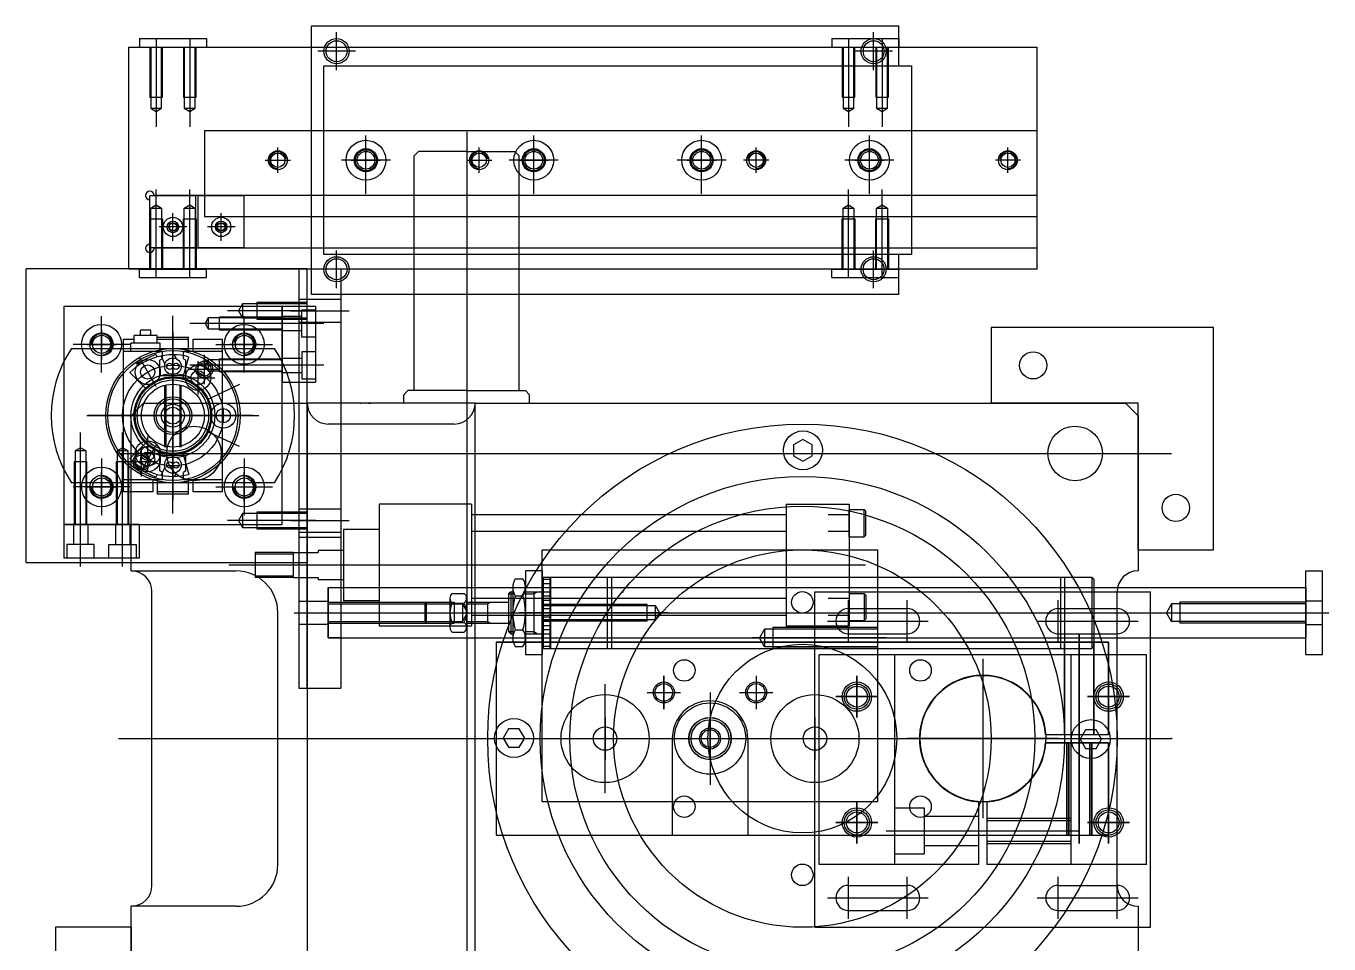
# Model space of a CAD drawing. Extents: x 109 to 2457, y -4282 to -1900.
# Drawn here: x 109 to 730, y -2338 to -1900 of the extents above; entities that cross this region are included whole.
import ezdxf

# ---------------------------------------------------------------- set-up
doc = ezdxf.new("R2010")
doc.units = 0
doc.header["$LTSCALE"] = 14
doc.header["$MEASUREMENT"] = 0
for name, color, linetype in [('DRAWLAYER', 7, 'CONTINUOUS'), ('ML04-4X6000', 74, 'CONTINUOUS'), ('MLA3', 210, 'CONTINUOUS')]:
    doc.layers.add(name, color=color, linetype=linetype)

# ---------------------------------------------------------------- blocks, each defined once
blk = doc.blocks.new('0__U')
at = {"layer": 'DRAWLAYER', "color": 241, "linetype": 'CONTINUOUS'}
for p, q in [((178.67, -2132.63), (178.67, -2038.24)), ((171.17, -2047.7), (160.17, -2047.7)), ((160.17, -2051.3), (160.17, -2047.7)), ((168.17, -2045.15), (163.17, -2045.15)), ((163.17, -2047.7), (163.17, -2045.15)), ((168.17, -2047.7), (168.17, -2045.15)), ((171.17, -2051.3), (171.17, -2047.7)), ((171.27, -2048.5), (186.07, -2048.5)), ((186.07, -2055.3), (186.07, -2048.5)), ((155.07, -2122.3), (155.07, -2049.5)), ((155.07, -2049.5), (160.17, -2049.5)), ((173.67, -2055.3), (155.07, -2055.3)), ((158.67, -2055.3), (158.67, -2051.3)), ((172.67, -2051.3), (158.67, -2051.3)), ((171.27, -2049.5), (186.07, -2049.5)), ((172.67, -2055.3), (172.67, -2051.3)), ((173.67, -2058.81), (173.67, -2055.3)), ((202.27, -2055.3), (183.67, -2055.3)), ((183.67, -2058.81), (183.67, -2055.3)), ((188.27, -2049.5), (202.27, -2049.5)), ((188.27, -2055.3), (188.27, -2049.5)), ((202.27, -2122.3), (202.27, -2049.5)), ((173.67, -2058.81), (172.47, -2059.5)), ((172.47, -2066.9), (172.47, -2059.5)), ((184.87, -2059.5), (183.67, -2058.81)), ((184.87, -2066.9), (184.87, -2059.5)), ((193.67, -2070.9), (193.67, -2056.9)), ((184.87, -2066.9), (172.47, -2066.9)), ((200.67, -2063.9), (186.67, -2063.9)), ((216.8, -2085.9), (138.21, -2085.9)), ((163.67, -2114.9), (163.67, -2100.9)), ((184.87, -2104.9), (172.47, -2104.9)), ((172.47, -2112.3), (172.47, -2104.9)), ((184.87, -2112.3), (184.87, -2104.9)), ((170.67, -2107.9), (156.67, -2107.9)), ((173.67, -2116.5), (155.07, -2116.5)), ((169.07, -2116.5), (169.07, -2122.3)), ((171.27, -2123.3), (171.27, -2116.5)), ((173.67, -2112.99), (172.47, -2112.3)), ((173.67, -2116.5), (173.67, -2112.99)), ((184.87, -2112.3), (183.67, -2112.99)), ((183.67, -2116.5), (183.67, -2112.99)), ((202.27, -2116.5), (183.67, -2116.5)), ((186.07, -2123.3), (186.07, -2116.5)), ((188.27, -2122.3), (188.27, -2116.5)), ((169.07, -2122.3), (155.07, -2122.3)), ((186.07, -2122.3), (171.27, -2122.3)), ((186.07, -2123.3), (171.27, -2123.3)), ((202.27, -2122.3), (188.27, -2122.3))]:
    blk.add_line(p, q, dxfattribs=at)
for centre, radius in [((193.67, -2063.9), 4), ((193.67, -2063.9), 3.24), ((178.67, -2085.9), 17), ((163.67, -2107.9), 4), ((163.67, -2107.9), 3.24)]:
    blk.add_circle(centre, radius, dxfattribs=at)
for p in [(178.67, -2066.9), (178.67, -2085.9), (178.67, -2104.9)]:
    blk.add_point(p, dxfattribs=at)
blk = doc.blocks.new('MJ19-8X02G__U')
at = {"layer": 'DRAWLAYER', "color": 141, "linetype": 'CONTINUOUS'}
for p, q in [((524.67, -1900.09), (244.67, -1900.09)), ((244.67, -2028.09), (244.67, -1900.09)), ((524.67, -1919.09), (524.67, -1900.09)), ((256.67, -1921.09), (256.67, -1903.09)), ((512.67, -1921.09), (512.67, -1903.09)), ((265.67, -1912.09), (247.67, -1912.09)), ((521.67, -1912.09), (503.67, -1912.09)), ((250.67, -1919.09), (530.67, -1919.09)), ((250.67, -2009.09), (250.67, -1919.09)), ((530.67, -1919.09), (530.67, -2009.09)), ((270.67, -1971.09), (270.67, -1957.09)), ((350.67, -1971.09), (350.67, -1957.09)), ((430.67, -1971.09), (430.67, -1957.09)), ((510.67, -1971.09), (510.67, -1957.09)), ((263.67, -1964.09), (277.67, -1964.09)), ((343.67, -1964.09), (357.67, -1964.09)), ((423.67, -1964.09), (437.67, -1964.09)), ((503.67, -1964.09), (517.67, -1964.09)), ((530.67, -2009.09), (250.67, -2009.09)), ((256.67, -2025.09), (256.67, -2007.09)), ((512.67, -2025.09), (512.67, -2007.09)), ((524.67, -2028.09), (524.67, -2009.09)), ((265.67, -2016.09), (247.67, -2016.09)), ((521.67, -2016.09), (503.67, -2016.09)), ((524.67, -2028.09), (244.67, -2028.09))]:
    blk.add_line(p, q, dxfattribs=at)
for centre, radius in [((256.67, -1912.09), 6), ((512.67, -1912.09), 6), ((256.67, -1912.09), 5), ((512.67, -1912.09), 5), ((270.67, -1964.09), 5), ((270.67, -1964.09), 4.2), ((350.67, -1964.09), 5), ((350.67, -1964.09), 4.2), ((430.67, -1964.09), 5), ((430.67, -1964.09), 4.2), ((510.67, -1964.09), 5), ((510.67, -1964.09), 4.2), ((256.67, -2016.09), 6), ((256.67, -2016.09), 5), ((512.67, -2016.09), 6), ((512.67, -2016.09), 5)]:
    blk.add_circle(centre, radius, dxfattribs=at)
blk = doc.blocks.new('MLMSA02__U')
at = {"layer": 'DRAWLAYER', "color": 4, "linetype": 'CONTINUOUS'}
for p, q in [((170.67, -1906.09), (170.67, -1948.09)), ((186.68, -1906.09), (186.68, -1948.09)), ((500.67, -1906.09), (500.67, -1948.09)), ((516.68, -1906.09), (516.68, -1948.09)), ((157.67, -1910.09), (590.67, -1910.09)), ((157.67, -2016.09), (157.67, -1910.09)), ((167.67, -1910.09), (167.67, -1934.09)), ((168.07, -1910.09), (168.07, -1939.29)), ((173.27, -1939.29), (173.27, -1910.09)), ((173.67, -1934.09), (173.67, -1910.09)), ((183.68, -1910.09), (183.68, -1934.09)), ((184.08, -1910.09), (184.08, -1939.29)), ((189.28, -1939.29), (189.28, -1910.09)), ((189.68, -1934.09), (189.68, -1910.09)), ((497.67, -1910.09), (497.67, -1934.09)), ((498.07, -1910.09), (498.07, -1939.29)), ((503.27, -1939.29), (503.27, -1910.09)), ((503.67, -1934.09), (503.67, -1910.09)), ((513.68, -1910.09), (513.68, -1934.09)), ((514.08, -1910.09), (514.08, -1939.29)), ((519.28, -1939.29), (519.28, -1910.09)), ((519.68, -1934.09), (519.68, -1910.09)), ((590.67, -1950.09), (590.67, -1910.09)), ((167.67, -1934.09), (173.67, -1934.09)), ((183.68, -1934.09), (189.68, -1934.09)), ((497.67, -1934.09), (503.67, -1934.09)), ((513.68, -1934.09), (519.68, -1934.09)), ((168.07, -1939.29), (170.67, -1940.79)), ((168.07, -1939.29), (173.27, -1939.29)), ((170.67, -1940.79), (173.27, -1939.29)), ((184.08, -1939.29), (186.68, -1940.79)), ((184.08, -1939.29), (189.28, -1939.29)), ((186.68, -1940.79), (189.28, -1939.29)), ((498.07, -1939.29), (503.27, -1939.29)), ((498.07, -1939.29), (500.67, -1940.79)), ((500.67, -1940.79), (503.27, -1939.29)), ((514.08, -1939.29), (516.68, -1940.79)), ((514.08, -1939.29), (519.28, -1939.29)), ((516.68, -1940.79), (519.28, -1939.29)), ((270.67, -1980.12), (270.67, -1952.29)), ((350.67, -1980.12), (350.67, -1952.29)), ((430.67, -1980.12), (430.67, -1952.29)), ((510.67, -1980.12), (510.67, -1952.29)), ((590.67, -2016.09), (590.67, -1950.09)), ((228.68, -1970.09), (228.67, -1958.09)), ((324.68, -1970.09), (324.67, -1958.09)), ((456.66, -1970.09), (456.67, -1958.09)), ((576.66, -1970.09), (576.67, -1958.09)), ((222.67, -1964.1), (234.67, -1964.09)), ((282.33, -1964.09), (258.98, -1964.09)), ((318.67, -1964.1), (330.67, -1964.09)), ((362.33, -1964.09), (338.98, -1964.09)), ((442.33, -1964.09), (418.98, -1964.09)), ((462.67, -1964.1), (450.67, -1964.09)), ((522.33, -1964.09), (498.98, -1964.09)), ((582.67, -1964.1), (570.67, -1964.09)), ((590.67, -1980.89), (169.67, -1980.89)), ((170.67, -2020.09), (170.67, -1978.09)), ((186.68, -2020.09), (186.68, -1978.09)), ((500.67, -2020.09), (500.67, -1978.09)), ((516.68, -2020.09), (516.68, -1978.09)), ((167.67, -2004.1), (167.67, -1982.9)), ((168.07, -1986.89), (170.67, -1985.39)), ((168.07, -2016.09), (168.07, -1986.89)), ((168.07, -1986.89), (173.27, -1986.89)), ((170.67, -1985.39), (173.27, -1986.89)), ((173.27, -1986.89), (173.27, -2016.09)), ((184.08, -1986.89), (186.68, -1985.39)), ((184.08, -2016.09), (184.08, -1986.89)), ((184.08, -1986.89), (189.28, -1986.89)), ((186.68, -1985.39), (189.28, -1986.89)), ((189.28, -1986.89), (189.28, -2016.09)), ((498.07, -1986.89), (500.67, -1985.39)), ((498.07, -2016.09), (498.07, -1986.89)), ((498.07, -1986.89), (503.27, -1986.89)), ((500.67, -1985.39), (503.27, -1986.89)), ((503.27, -1986.89), (503.27, -2016.09)), ((514.08, -1986.89), (516.68, -1985.39)), ((514.08, -2016.09), (514.08, -1986.89)), ((514.08, -1986.89), (519.28, -1986.89)), ((516.68, -1985.39), (519.28, -1986.89)), ((519.28, -1986.89), (519.28, -2016.09)), ((167.67, -2016.09), (167.67, -1992.09)), ((167.67, -1992.09), (173.67, -1992.09)), ((173.67, -1992.09), (173.67, -2016.09)), ((183.68, -2016.09), (183.68, -1992.09)), ((183.68, -1992.09), (189.68, -1992.09)), ((189.68, -1992.09), (189.68, -2016.09)), ((497.67, -2016.09), (497.67, -1992.09)), ((497.67, -1992.09), (503.67, -1992.09)), ((503.67, -1992.09), (503.67, -2016.09)), ((513.68, -2016.09), (513.68, -1992.09)), ((513.68, -1992.09), (519.68, -1992.09)), ((519.68, -1992.09), (519.68, -2016.09)), ((590.67, -2006.09), (169.67, -2006.09)), ((590.67, -2016.09), (157.67, -2016.09))]:
    blk.add_line(p, q, dxfattribs=at)
for centre, radius in [((270.67, -1964.09), 9.5), ((350.67, -1964.09), 9.5), ((430.67, -1964.09), 9.5), ((510.67, -1964.09), 9.5), ((228.67, -1964.09), 3.4), ((270.67, -1964.09), 5.5), ((324.67, -1964.09), 3.4), ((350.67, -1964.09), 5.5), ((430.67, -1964.09), 5.5), ((456.67, -1964.09), 3.4), ((510.67, -1964.09), 5.5), ((576.67, -1964.09), 3.4)]:
    blk.add_circle(centre, radius, dxfattribs=at)
for centre, radius, start, end in [((228.67, -1964.09), 4, 10.09125, 270.09125), ((324.67, -1964.09), 4, 10.09125, 270.09125), ((456.67, -1964.09), 4, 269.90875, 169.90875), ((576.67, -1964.09), 4, 269.90875, 169.90875), ((167.67, -1980.9), 2, 0, 270), ((167.67, -2006.1), 2, 90, 0)]:
    blk.add_arc(centre, radius, start, end, dxfattribs=at)
blk = doc.blocks.new('MJ8T02__U')
at = {"layer": 'DRAWLAYER', "color": 6, "linetype": 'CONTINUOUS'}
for p, q in [((590.67, -1950.09), (193.67, -1950.09)), ((193.67, -1950.09), (193.67, -1990.89)), ((590.67, -1990.89), (590.67, -1950.09)), ((228.67, -1970.09), (228.67, -1958.09)), ((324.67, -1970.09), (324.67, -1958.09)), ((456.67, -1970.09), (456.67, -1958.09)), ((576.67, -1970.09), (576.67, -1958.09)), ((222.67, -1964.09), (234.67, -1964.09)), ((318.67, -1964.09), (330.67, -1964.09)), ((462.67, -1964.09), (450.67, -1964.09)), ((582.67, -1964.09), (570.67, -1964.09)), ((193.67, -1990.89), (590.67, -1990.89))]:
    blk.add_line(p, q, dxfattribs=at)
for centre in [(228.67, -1964.09), (324.67, -1964.09), (456.67, -1964.09), (576.67, -1964.09)]:
    blk.add_circle(centre, 4.5, dxfattribs=at)
blk = doc.blocks.new('ML002__U')
at = {"layer": 'DRAWLAYER', "color": 5, "linetype": 'CONTINUOUS'}
for p, q in [((238.67, -2015.9), (238.67, -2215.9)), ((238.67, -2015.9), (258.67, -2015.9)), ((242.68, -2215.9), (242.68, -2015.9)), ((258.67, -2015.9), (258.67, -2215.9)), ((238.67, -2030.4), (258.67, -2030.4)), ((234.67, -2035.9), (262.67, -2035.9)), ((238.67, -2041.4), (258.67, -2041.4)), ((234.67, -2135.9), (262.67, -2135.9)), ((238.67, -2130.4), (258.67, -2130.4)), ((238.67, -2141.4), (258.67, -2141.4)), ((238.67, -2143.9), (258.67, -2143.9)), ((252.67, -2191.9), (252.67, -2167.9)), ((252.67, -2167.9), (258.67, -2167.9)), ((238.67, -2174.4), (252.67, -2174.4)), ((236.44, -2179.9), (260.9, -2179.9)), ((238.67, -2185.4), (252.67, -2185.4)), ((258.67, -2191.9), (252.67, -2191.9)), ((238.67, -2215.9), (258.67, -2215.9))]:
    blk.add_line(p, q, dxfattribs=at)
blk = doc.blocks.new('ML4Q1000__U')
at = {"layer": 'DRAWLAYER', "color": 4, "linetype": 'CONTINUOUS'}
for p, q in [((242.67, -2015.9), (108.67, -2015.9)), ((108.67, -2155.9), (108.67, -2015.9)), ((242.67, -2155.9), (242.67, -2015.9)), ((246.67, -2035.9), (204.67, -2035.9)), ((211.87, -2032.5), (209.91, -2035.9)), ((209.91, -2035.9), (211.87, -2039.3)), ((211.87, -2032.5), (211.87, -2039.3)), ((242.67, -2032.5), (211.87, -2032.5)), ((218.67, -2031.9), (218.67, -2039.9)), ((242.67, -2031.9), (218.67, -2031.9)), ((144.67, -2065.4), (144.67, -2038.4)), ((144.67, -2065.4), (144.67, -2038.4)), ((211.87, -2039.3), (242.67, -2039.3)), ((212.67, -2065.4), (212.67, -2038.4)), ((212.67, -2065.4), (212.67, -2038.4)), ((218.67, -2039.9), (242.67, -2039.9)), ((178.67, -2045.9), (178.67, -2125.9)), ((178.67, -2045.9), (178.67, -2125.9)), ((158.17, -2051.9), (131.17, -2051.9)), ((158.17, -2051.9), (131.17, -2051.9)), ((199.17, -2051.9), (226.17, -2051.9)), ((199.17, -2051.9), (226.17, -2051.9)), ((170.67, -2072.04), (162.67, -2058.19)), ((170.67, -2072.04), (162.67, -2058.19)), ((137.67, -2085.9), (219.67, -2085.9)), ((137.67, -2085.9), (219.67, -2085.9)), ((194.67, -2085.9), (210.67, -2085.9)), ((194.67, -2085.9), (210.67, -2085.9)), ((207.17, -2085.9), (198.17, -2085.9)), ((207.17, -2085.9), (198.17, -2085.9)), ((170.67, -2099.75), (162.67, -2113.61)), ((170.67, -2099.75), (162.67, -2113.61)), ((144.67, -2106.4), (144.67, -2133.4)), ((144.67, -2106.4), (144.67, -2133.4)), ((212.67, -2106.4), (212.67, -2133.4)), ((212.67, -2106.4), (212.67, -2133.4)), ((158.17, -2119.9), (131.17, -2119.9)), ((158.17, -2119.9), (131.17, -2119.9)), ((199.17, -2119.9), (226.17, -2119.9)), ((199.17, -2119.9), (226.17, -2119.9)), ((246.67, -2135.9), (204.67, -2135.9)), ((211.87, -2132.5), (209.91, -2135.9)), ((209.91, -2135.9), (211.87, -2139.3)), ((211.87, -2132.5), (211.87, -2139.3)), ((242.67, -2132.5), (211.87, -2132.5)), ((218.67, -2131.9), (218.67, -2139.9)), ((242.67, -2131.9), (218.67, -2131.9)), ((211.87, -2139.3), (242.67, -2139.3)), ((218.67, -2139.9), (242.67, -2139.9)), ((108.67, -2155.9), (242.67, -2155.9))]:
    blk.add_line(p, q, dxfattribs=at)
for centre, radius in [((144.67, -2051.9), 9.5), ((144.67, -2051.9), 9.5), ((212.67, -2051.9), 9.5), ((212.67, -2051.9), 9.5), ((144.67, -2051.9), 5.5), ((144.67, -2051.9), 5.5), ((212.67, -2051.9), 5.5), ((212.67, -2051.9), 5.5), ((166.67, -2065.11), 6), ((166.67, -2065.11), 6), ((166.67, -2065.11), 3.4), ((166.67, -2065.11), 3.4), ((178.67, -2085.9), 24), ((178.67, -2085.9), 24), ((178.67, -2085.9), 18), ((178.67, -2085.9), 18), ((178.67, -2085.9), 9), ((178.67, -2085.9), 9), ((202.67, -2085.9), 6), ((202.67, -2085.9), 3.4), ((202.67, -2085.9), 3.4), ((166.67, -2106.68), 6), ((166.67, -2106.68), 3.4), ((166.67, -2106.68), 3.4), ((144.67, -2119.9), 9.5), ((144.67, -2119.9), 9.5), ((212.67, -2119.9), 9.5), ((212.67, -2119.9), 9.5), ((144.67, -2119.9), 5.5), ((144.67, -2119.9), 5.5), ((212.67, -2119.9), 5.5), ((212.67, -2119.9), 5.5)]:
    blk.add_circle(centre, radius, dxfattribs=at)
blk = doc.blocks.new('ML06-MSA02__U')
at = {"layer": 'DRAWLAYER', "color": 160, "linetype": 'CONTINUOUS'}
for p, q in [((167.67, -2005.9), (167.67, -1981.1)), ((189.67, -1981.1), (167.67, -1981.1)), ((189.67, -2005.9), (189.67, -1981.1)), ((212.68, -1981.09), (190.68, -1981.09)), ((190.68, -2005.89), (190.68, -1981.09)), ((212.68, -2005.89), (212.68, -1981.09)), ((178.67, -2002.5), (178.67, -1989.3)), ((201.68, -2002.49), (201.68, -1989.29)), ((185.27, -1995.9), (172.07, -1995.9)), ((208.28, -1995.89), (195.08, -1995.89)), ((189.67, -2005.9), (167.67, -2005.9)), ((212.68, -2005.89), (190.68, -2005.89))]:
    blk.add_line(p, q, dxfattribs=at)
for centre, radius in [((178.67, -1995.9), 4.6), ((178.67, -1995.9), 2.75), ((201.68, -1995.89), 4.6), ((201.68, -1995.89), 2.75), ((178.67, -1995.9), 2), ((178.67, -1995.9), 1.8), ((201.68, -1995.89), 2), ((201.68, -1995.89), 1.8)]:
    blk.add_circle(centre, radius, dxfattribs=at)
blk = doc.blocks.new('ML001__U')
at = {"layer": 'DRAWLAYER', "color": 2, "linetype": 'CONTINUOUS'}
for p, q in [((178.67, -2050.9), (178.67, -2120.9)), ((161.46, -2060.82), (170.52, -2056.6)), ((162.07, -2062.12), (161.46, -2060.82)), ((171.13, -2057.9), (170.52, -2056.6)), ((174.83, -2061.27), (173.05, -2057.45)), ((180.27, -2058.73), (179.42, -2056.91)), ((183.46, -2068.03), (186.18, -2057.89)), ((165.59, -2072.82), (158.17, -2065.39)), ((210.39, -2071.11), (194.77, -2078.39)), ((143.67, -2085.9), (213.67, -2085.9)), ((210.39, -2100.69), (194.77, -2093.4)), ((165.59, -2098.98), (158.17, -2106.4)), ((183.46, -2103.77), (186.18, -2113.91)), ((162.07, -2109.67), (161.46, -2110.97)), ((161.46, -2110.97), (170.53, -2115.2)), ((174.83, -2110.53), (173.05, -2114.35)), ((171.13, -2113.9), (170.52, -2115.2)), ((180.27, -2113.06), (179.42, -2114.89))]:
    blk.add_line(p, q, dxfattribs=at)
for centre, radius in [((178.67, -2085.9), 31), ((178.67, -2062.4), 4), ((177.17, -2062.4), 1.5), ((180.17, -2062.4), 1.5), ((178.67, -2085.9), 18.5), ((178.67, -2085.9), 8), ((178.67, -2085.9), 5.5), ((178.67, -2109.4), 4), ((177.17, -2109.4), 1.5), ((180.17, -2109.4), 1.5)]:
    blk.add_circle(centre, radius, dxfattribs=at)
for start, end in [(75.0005, 135), (225, 285)]:
    blk.add_arc((178.67, -2085.9), 29, start, end, dxfattribs=at)
blk.add_point((178.67, -2085.9), dxfattribs=at)
blk = doc.blocks.new('MLA3__U')
at = {"layer": 'DRAWLAYER', "color": 210, "linetype": 'CONTINUOUS'}
for p, q in [((234.67, -2041.9), (186.67, -2041.9)), ((195.47, -2039.3), (193.97, -2041.9)), ((193.97, -2041.9), (195.47, -2044.5)), ((230.67, -2039.3), (195.47, -2039.3)), ((195.47, -2039.3), (195.47, -2044.5)), ((200.67, -2038.9), (200.67, -2044.9)), ((230.67, -2038.9), (200.67, -2038.9)), ((144.66, -2044.9), (144.67, -2058.9)), ((144.66, -2058.9), (144.67, -2044.9)), ((144.68, -2058.9), (144.67, -2044.9)), ((195.47, -2044.5), (230.67, -2044.5)), ((200.67, -2044.9), (230.67, -2044.9)), ((212.66, -2058.91), (212.67, -2044.91)), ((212.68, -2058.91), (212.67, -2044.91)), ((212.68, -2044.91), (212.67, -2058.91)), ((151.67, -2051.89), (137.67, -2051.9)), ((137.67, -2051.89), (151.67, -2051.9)), ((137.67, -2051.91), (151.67, -2051.9)), ((178.67, -2117.9), (178.67, -2053.9)), ((205.67, -2051.9), (219.67, -2051.91)), ((205.67, -2051.92), (219.67, -2051.91)), ((219.67, -2051.92), (205.67, -2051.91)), ((195.47, -2059.3), (193.97, -2061.9)), ((230.67, -2059.3), (195.47, -2059.3)), ((195.47, -2059.3), (195.47, -2064.5)), ((200.67, -2058.9), (200.67, -2064.9)), ((230.67, -2058.9), (200.67, -2058.9)), ((234.67, -2061.9), (186.67, -2061.9)), ((193.97, -2061.9), (195.47, -2064.5)), ((195.47, -2064.5), (230.67, -2064.5)), ((200.67, -2064.9), (230.67, -2064.9)), ((146.67, -2085.9), (210.67, -2085.9)), ((134.68, -2141.9), (134.68, -2093.9)), ((154.68, -2141.9), (154.68, -2093.9)), ((134.68, -2101.2), (132.08, -2102.7)), ((137.28, -2102.7), (132.08, -2102.7)), ((132.08, -2102.7), (132.08, -2137.9)), ((137.28, -2102.7), (134.68, -2101.2)), ((137.28, -2137.9), (137.28, -2102.7)), ((154.68, -2101.2), (152.08, -2102.7)), ((157.28, -2102.7), (152.08, -2102.7)), ((152.08, -2102.7), (152.08, -2137.9)), ((157.28, -2102.7), (154.68, -2101.2)), ((157.28, -2137.9), (157.28, -2102.7)), ((137.68, -2107.9), (131.68, -2107.9)), ((131.68, -2107.9), (131.68, -2137.9)), ((137.68, -2137.9), (137.68, -2107.9)), ((151.68, -2107.9), (151.68, -2137.9)), ((157.68, -2107.9), (151.68, -2107.9)), ((157.68, -2137.9), (157.68, -2107.9)), ((144.66, -2126.9), (144.67, -2112.9)), ((212.66, -2126.9), (212.67, -2112.9)), ((137.67, -2119.89), (151.67, -2119.9)), ((205.67, -2119.89), (219.67, -2119.9))]:
    blk.add_line(p, q, dxfattribs=at)
for centre, radius in [((144.67, -2051.9), 4.3), ((144.67, -2051.9), 4.3), ((144.67, -2051.9), 4.3), ((212.67, -2051.91), 4.3), ((212.67, -2051.91), 4.3), ((212.67, -2051.91), 4.3), ((178.67, -2085.9), 24), ((178.67, -2085.9), 20), ((144.67, -2119.9), 4.3), ((212.67, -2119.9), 4.3)]:
    blk.add_circle(centre, radius, dxfattribs=at)
for centre, start, end in [((144.67, -2051.9), 280.09125, 180.09125), ((212.67, -2051.91), 269.90875, 169.90875), ((144.67, -2119.9), 179.90875, 79.90875), ((212.67, -2119.9), 179.90875, 79.90875)]:
    blk.add_arc(centre, 5, start, end, dxfattribs=at)
at = {"layer": 'MLA3', "linetype": 'CONTINUOUS'}
blk.add_lwpolyline([(126.67, -2137.9), (230.67, -2137.9), (230.67, -2033.9), (126.67, -2033.9)], close=True, dxfattribs=at)
blk = doc.blocks.new('MJ8Q02__U')
at = {"layer": 'DRAWLAYER', "color": 6, "linetype": 'CONTINUOUS'}
for p, q in [((130.3, -2053.9), (227.05, -2053.9)), ((178.67, -2104.9), (178.67, -2056.9)), ((190.67, -2075.9), (190.67, -2059.9)), ((182.67, -2067.9), (198.67, -2067.9)), ((174.67, -2071.44), (174.67, -2100.9)), ((175.27, -2071.29), (175.27, -2100.9)), ((182.07, -2100.9), (182.07, -2071.29)), ((182.67, -2100.9), (182.67, -2071.44)), ((214.67, -2085.9), (142.67, -2085.9)), ((166.67, -2111.9), (166.67, -2095.9)), ((158.67, -2103.9), (174.67, -2103.9)), ((227.05, -2117.9), (130.3, -2117.9))]:
    blk.add_line(p, q, dxfattribs=at)
for centre, radius in [((178.67, -2085.9), 32), ((190.67, -2067.9), 6), ((190.67, -2067.9), 3.4), ((178.67, -2085.9), 17), ((178.67, -2085.9), 15), ((178.67, -2085.9), 4), ((166.67, -2103.9), 6), ((166.67, -2103.9), 3.4)]:
    blk.add_circle(centre, radius, dxfattribs=at)
for start, end in [(146.51462, 213.48538), (326.51462, 33.48538)]:
    blk.add_arc((178.67, -2085.9), 58, start, end, dxfattribs=at)
blk = doc.blocks.new('ML20__U')
at = {"layer": 'DRAWLAYER', "color": 2, "linetype": 'CONTINUOUS'}
for p, q in [((134.68, -2157.9), (134.68, -2133.9)), ((154.68, -2157.9), (154.68, -2133.9)), ((162.68, -2137.9), (126.68, -2137.9)), ((126.68, -2137.9), (126.68, -2153.9)), ((131.28, -2137.9), (131.28, -2147.3)), ((138.08, -2137.9), (138.08, -2147.3)), ((151.28, -2137.9), (151.28, -2147.3)), ((158.08, -2137.9), (158.08, -2147.3)), ((162.68, -2153.9), (162.68, -2137.9)), ((128.18, -2147.3), (128.18, -2153.9)), ((141.18, -2147.3), (128.18, -2147.3)), ((141.18, -2153.9), (141.18, -2147.3)), ((148.18, -2153.9), (148.18, -2147.3)), ((148.18, -2147.3), (161.18, -2147.3)), ((161.18, -2147.3), (161.18, -2153.9)), ((162.68, -2153.9), (126.68, -2153.9))]:
    blk.add_line(p, q, dxfattribs=at)
blk = doc.blocks.new('MJ16X12__U')
at = {"layer": 'DRAWLAYER', "color": 20, "linetype": 'CONTINUOUS'}
for p, q in [((230.67, -2033.9), (230.67, -2069.9)), ((246.67, -2033.9), (230.67, -2033.9)), ((240.07, -2035.4), (246.67, -2035.4)), ((240.07, -2048.4), (240.07, -2035.4)), ((246.67, -2033.9), (246.67, -2069.9)), ((250.67, -2041.9), (226.67, -2041.9)), ((230.67, -2038.5), (240.07, -2038.5)), ((230.67, -2045.3), (240.07, -2045.3)), ((246.67, -2048.4), (240.07, -2048.4)), ((246.67, -2055.4), (240.07, -2055.4)), ((240.07, -2055.4), (240.07, -2068.4)), ((230.67, -2058.5), (240.07, -2058.5)), ((250.67, -2061.9), (226.67, -2061.9)), ((230.67, -2065.3), (240.07, -2065.3)), ((230.67, -2069.9), (246.67, -2069.9)), ((240.07, -2068.4), (246.67, -2068.4))]:
    blk.add_line(p, q, dxfattribs=at)
blk = doc.blocks.new('MH010001__U')
at = {"layer": 'DRAWLAYER', "color": 110, "linetype": 'CONTINUOUS'}
for p, q in [((354.67, -2269.92), (354.67, -2149.92)), ((354.67, -2149.92), (514.67, -2149.92)), ((514.67, -2269.92), (514.67, -2149.92)), ((404.67, -2175.92), (354.67, -2175.92)), ((408.67, -2176.62), (354.67, -2176.62)), ((404.67, -2183.92), (404.67, -2175.92)), ((408.67, -2176.62), (410.58, -2179.92)), ((408.67, -2183.22), (408.67, -2176.62)), ((414.67, -2179.92), (350.67, -2179.92)), ((354.67, -2179.92), (514.67, -2179.92)), ((408.67, -2183.22), (354.67, -2183.22)), ((404.67, -2183.92), (354.67, -2183.92)), ((408.67, -2183.22), (410.58, -2179.92)), ((518.67, -2191.92), (454.67, -2191.92)), ((460.67, -2187.72), (458.25, -2191.92)), ((460.67, -2196.12), (458.25, -2191.92)), ((514.67, -2187.72), (460.67, -2187.72)), ((460.67, -2187.72), (460.67, -2196.12)), ((514.67, -2186.92), (464.67, -2186.92)), ((464.67, -2186.92), (464.67, -2196.92)), ((514.67, -2196.12), (460.67, -2196.12)), ((514.67, -2196.92), (464.67, -2196.92)), ((412.67, -2225.92), (412.67, -2209.92)), ((384.67, -2265.92), (384.67, -2213.92)), ((484.67, -2265.92), (484.67, -2213.92)), ((404.67, -2217.92), (420.67, -2217.92)), ((434.67, -2247.92), (434.67, -2231.92)), ((358.67, -2239.92), (410.67, -2239.92)), ((426.67, -2239.92), (442.67, -2239.92)), ((458.67, -2239.92), (510.67, -2239.92)), ((354.67, -2269.92), (514.67, -2269.92))]:
    blk.add_line(p, q, dxfattribs=at)
for centre, radius in [((412.67, -2217.92), 5), ((412.67, -2217.92), 4.2), ((384.67, -2239.92), 21), ((484.67, -2239.92), 21), ((434.67, -2239.92), 5), ((434.67, -2239.92), 4.2)]:
    blk.add_circle(centre, radius, dxfattribs=at)
blk = doc.blocks.new('MJ23A-16X16__U')
at = {"layer": 'DRAWLAYER', "color": 7, "linetype": 'CONTINUOUS'}
for p, q in [((354.67, -2159.92), (346.67, -2159.92)), ((346.67, -2159.92), (346.67, -2199.92)), ((354.67, -2159.92), (354.67, -2199.92)), ((357.67, -2179.92), (343.67, -2179.92)), ((354.67, -2199.92), (346.67, -2199.92))]:
    blk.add_line(p, q, dxfattribs=at)
blk = doc.blocks.new('MJ05A-16X16__U')
at = {"layer": 'DRAWLAYER', "color": 7, "linetype": 'CONTINUOUS'}
for p, q in [((718.67, -2199.9), (718.67, -2159.9)), ((718.67, -2159.9), (726.67, -2159.9)), ((726.67, -2199.9), (726.67, -2159.9)), ((718.67, -2174.3), (726.67, -2174.3)), ((715.67, -2179.9), (729.67, -2179.9)), ((718.67, -2185.5), (726.67, -2185.5)), ((718.67, -2199.9), (726.67, -2199.9))]:
    blk.add_line(p, q, dxfattribs=at)
blk = doc.blocks.new('ML20-24__U')
at = {"layer": 'DRAWLAYER', "color": 241, "linetype": 'CONTINUOUS'}
for p, q in [((610.67, -2189.92), (610.67, -2289.92)), ((332.67, -2193.92), (332.67, -2285.92)), ((332.67, -2193.92), (624.67, -2193.92)), ((603.67, -2193.92), (603.67, -2237.92)), ((617.67, -2193.92), (617.67, -2237.92)), ((624.67, -2193.92), (624.67, -2237.92)), ((564.67, -2201.92), (564.67, -2277.92)), ((412.67, -2209.92), (412.67, -2225.92)), ((456.67, -2209.92), (456.67, -2225.92)), ((404.67, -2217.92), (420.67, -2217.92)), ((434.67, -2217.92), (434.67, -2261.92)), ((448.67, -2217.92), (464.67, -2217.92)), ((384.67, -2229.92), (384.67, -2249.92)), ((484.67, -2229.92), (484.67, -2249.92)), ((374.67, -2239.92), (394.67, -2239.92)), ((412.67, -2239.92), (456.67, -2239.92)), ((416.67, -2239.92), (416.67, -2285.92)), ((452.67, -2239.92), (452.67, -2285.92)), ((474.67, -2239.92), (494.67, -2239.92)), ((526.67, -2239.92), (602.67, -2239.92)), ((594.6, -2237.92), (624.67, -2237.92)), ((594.6, -2241.92), (624.67, -2241.92)), ((604.67, -2241.92), (604.67, -2285.92)), ((605.67, -2241.92), (605.67, -2285.92)), ((615.67, -2241.92), (615.67, -2285.92)), ((616.67, -2241.92), (616.67, -2285.92)), ((624.67, -2241.92), (624.67, -2285.92)), ((332.67, -2285.92), (624.67, -2285.92))]:
    blk.add_line(p, q, dxfattribs=at)
for centre, radius in [((412.67, -2217.92), 5), ((412.67, -2217.92), 4.2), ((456.67, -2217.92), 5), ((456.67, -2217.92), 4.2), ((384.67, -2239.92), 5.6), ((434.67, -2239.92), 10.1), ((484.67, -2239.92), 5.6)]:
    blk.add_circle(centre, radius, dxfattribs=at)
for centre, radius, start, end in [((564.67, -2239.92), 30, 3.82255, 356.17745), ((434.67, -2239.92), 18, 0, 180)]:
    blk.add_arc(centre, radius, start, end, dxfattribs=at)
blk = doc.blocks.new('MJ02-20X16__U')
at = {"layer": 'DRAWLAYER', "color": 210, "linetype": 'CONTINUOUS'}
for p, q in [((610.67, -2289.92), (610.67, -2189.92)), ((332.67, -2193.92), (332.67, -2285.92)), ((624.67, -2193.92), (332.67, -2193.92)), ((603.67, -2237.92), (603.67, -2193.92)), ((617.67, -2237.92), (617.67, -2193.92)), ((624.67, -2237.92), (624.67, -2193.92)), ((564.67, -2201.92), (564.67, -2277.92)), ((412.67, -2209.92), (412.67, -2225.92)), ((456.67, -2209.92), (456.67, -2225.92)), ((404.67, -2217.92), (420.67, -2217.92)), ((448.67, -2217.92), (464.67, -2217.92)), ((384.67, -2230.92), (384.67, -2248.92)), ((484.67, -2230.92), (484.67, -2248.92)), ((375.67, -2239.92), (393.67, -2239.92)), ((475.67, -2239.92), (493.67, -2239.92)), ((526.67, -2239.92), (602.67, -2239.92)), ((594.6, -2237.92), (624.67, -2237.92)), ((624.67, -2241.92), (594.6, -2241.92)), ((604.67, -2285.92), (604.67, -2241.92)), ((605.67, -2285.92), (605.67, -2241.92)), ((615.67, -2285.92), (615.67, -2241.92)), ((616.67, -2285.92), (616.67, -2241.92)), ((624.67, -2285.92), (624.67, -2241.92)), ((332.67, -2285.92), (624.67, -2285.92))]:
    blk.add_line(p, q, dxfattribs=at)
for centre, radius in [((412.67, -2217.92), 5), ((412.67, -2217.92), 4.2), ((456.67, -2217.92), 5), ((456.67, -2217.92), 4.2), ((384.67, -2239.92), 5.6), ((484.67, -2239.92), 5.6)]:
    blk.add_circle(centre, radius, dxfattribs=at)
blk.add_arc((564.67, -2239.92), 30, 3.82255, 356.17745, dxfattribs=at)
blk = doc.blocks.new('MJ08-20X16__U')
at = {"layer": 'DRAWLAYER', "color": 12, "linetype": 'CONTINUOUS'}
for p, q in [((341.84, -2163.75), (345.5, -2163.75)), ((354.67, -2163.32), (355.07, -2162.92)), ((354.67, -2163.32), (354.67, -2196.52)), ((355.07, -2162.92), (355.07, -2196.92)), ((355.07, -2162.92), (358.27, -2162.92)), ((355.07, -2163.92), (358.27, -2163.92)), ((355.07, -2165.92), (358.27, -2165.92)), ((358.27, -2162.92), (358.27, -2196.92)), ((358.27, -2162.92), (358.67, -2163.32)), ((358.67, -2162.92), (616.67, -2162.92)), ((358.67, -2162.92), (358.67, -2196.92)), ((385.67, -2162.92), (385.67, -2196.92)), ((387.67, -2162.92), (387.67, -2196.92)), ((601.67, -2162.92), (601.67, -2196.92)), ((603.67, -2162.92), (603.67, -2196.92)), ((616.67, -2162.92), (616.67, -2196.92)), ((616.67, -2162.92), (617.67, -2163.92)), ((617.67, -2163.92), (617.67, -2195.92)), ((310.67, -2172.99), (310.67, -2186.85)), ((311.81, -2170.68), (317.53, -2170.68)), ((318.67, -2172.99), (318.67, -2186.85)), ((339.67, -2169.92), (338.67, -2170.92)), ((338.67, -2170.92), (338.67, -2188.92)), ((338.67, -2170.92), (340.67, -2170.92)), ((339.67, -2169.92), (339.67, -2189.92)), ((339.67, -2169.92), (340.67, -2169.92)), ((340.67, -2167.79), (340.67, -2192.04)), ((341.84, -2171.84), (345.5, -2171.84)), ((346.67, -2167.79), (346.67, -2192.04)), ((346.67, -2169.92), (354.67, -2169.92)), ((346.67, -2170.92), (350.67, -2170.92)), ((350.67, -2169.92), (350.67, -2189.92)), ((350.67, -2170.92), (352.4, -2169.92)), ((355.07, -2167.92), (358.27, -2167.92)), ((355.07, -2169.92), (358.27, -2169.92)), ((355.07, -2171.92), (358.27, -2171.92)), ((298.67, -2175.72), (299.47, -2174.92)), ((298.67, -2175.72), (310.67, -2175.72)), ((298.67, -2175.72), (298.67, -2184.12)), ((299.47, -2174.92), (310.67, -2174.92)), ((299.47, -2184.92), (299.47, -2174.92)), ((311.81, -2175.3), (317.53, -2175.3)), ((318.67, -2174.92), (338.67, -2174.92)), ((318.67, -2175.72), (328.67, -2175.72)), ((328.67, -2175.72), (330.06, -2174.92)), ((328.67, -2174.92), (328.67, -2184.92)), ((355.07, -2173.92), (358.27, -2173.92)), ((355.07, -2175.92), (358.27, -2175.92)), ((355.07, -2177.92), (358.27, -2177.92)), ((296.67, -2179.92), (619.67, -2179.92)), ((298.67, -2184.12), (310.67, -2184.12)), ((298.67, -2184.12), (299.47, -2184.92)), ((299.47, -2184.92), (310.67, -2184.92)), ((311.81, -2184.54), (317.53, -2184.54)), ((318.67, -2184.12), (328.67, -2184.12)), ((318.67, -2184.92), (338.67, -2184.92)), ((328.67, -2184.12), (330.06, -2184.92)), ((355.07, -2179.92), (358.27, -2179.92)), ((355.07, -2181.92), (358.27, -2181.92)), ((355.07, -2183.92), (358.27, -2183.92)), ((355.07, -2185.92), (358.27, -2185.92)), ((311.81, -2189.16), (317.53, -2189.16)), ((339.67, -2189.92), (338.67, -2188.92)), ((338.67, -2188.92), (340.67, -2188.92)), ((339.67, -2189.92), (340.67, -2189.92)), ((341.84, -2188), (345.5, -2188)), ((346.67, -2188.92), (350.67, -2188.92)), ((346.67, -2189.92), (354.67, -2189.92)), ((350.67, -2188.92), (352.4, -2189.92)), ((355.07, -2187.92), (358.27, -2187.92)), ((355.07, -2189.92), (358.27, -2189.92)), ((355.07, -2191.92), (358.27, -2191.92)), ((341.84, -2196.08), (345.5, -2196.08)), ((354.67, -2196.52), (355.07, -2196.92)), ((355.07, -2193.92), (358.27, -2193.92)), ((355.07, -2195.92), (358.27, -2195.92)), ((355.07, -2196.92), (358.27, -2196.92)), ((358.27, -2196.92), (358.67, -2196.52)), ((358.67, -2196.92), (616.67, -2196.92)), ((616.67, -2196.92), (617.67, -2195.92)), ((434.67, -2220.92), (434.67, -2258.92)), ((415.67, -2239.92), (453.67, -2239.92))]:
    blk.add_line(p, q, dxfattribs=at)
for radius in [17, 10, 9, 5, 4.2]:
    blk.add_circle((434.67, -2239.92), radius, dxfattribs=at)
for centre, radius, start, end in [((348.25, -2167.79), 7.58, 147.7958, 212.2042), ((339.09, -2167.79), 7.58, 327.7957, 32.20414), ((313.58, -2172.99), 2.9, 127.3412, 232.6588), ((315.77, -2172.99), 2.9, 307.3412, 52.65883), ((369.25, -2179.92), 28.58, 163.5736, 196.4264), ((318.09, -2179.92), 28.58, 343.5735, 16.42636), ((320.58, -2179.92), 9.9, 152.2043, 207.7957), ((308.77, -2179.92), 9.9, 332.2043, 27.79563), ((313.58, -2186.85), 2.9, 127.3412, 232.6588), ((315.77, -2186.85), 2.9, 307.3412, 52.65883), ((348.25, -2192.04), 7.58, 147.7957, 212.2041), ((339.09, -2192.04), 7.58, 327.7958, 32.2042)]:
    blk.add_arc(centre, radius, start, end, dxfattribs=at)
for p in [(393.17, -2169.92), (310.67, -2179.92), (318.67, -2179.92), (340.67, -2179.92), (346.67, -2179.92), (354.67, -2179.92), (434.67, -2239.92)]:
    blk.add_point(p, dxfattribs=at)
blk = doc.blocks.new('ML05-A6__U')
at = {"layer": 'DRAWLAYER', "color": 7, "linetype": 'CONTINUOUS'}
for p, q in [((252.67, -2167.9), (718.67, -2167.9)), ((252.67, -2167.9), (252.67, -2191.9)), ((718.67, -2167.9), (718.67, -2191.9)), ((252.67, -2174.9), (312.67, -2174.9)), ((252.67, -2175.7), (316.67, -2175.7)), ((312.67, -2174.9), (312.67, -2184.9)), ((316.67, -2175.7), (319.1, -2179.9)), ((316.67, -2175.7), (316.67, -2184.1)), ((654.67, -2175.7), (652.25, -2179.9)), ((718.67, -2175.7), (654.67, -2175.7)), ((654.67, -2175.7), (654.67, -2184.1)), ((718.67, -2174.9), (658.67, -2174.9)), ((658.67, -2174.9), (658.67, -2184.9)), ((248.67, -2179.9), (722.67, -2179.9)), ((252.67, -2184.1), (316.67, -2184.1)), ((252.67, -2184.9), (312.67, -2184.9)), ((316.67, -2184.1), (319.1, -2179.9)), ((654.67, -2184.1), (652.25, -2179.9)), ((718.67, -2184.1), (654.67, -2184.1)), ((718.67, -2184.9), (658.67, -2184.9)), ((252.67, -2191.9), (718.67, -2191.9))]:
    blk.add_line(p, q, dxfattribs=at)
blk = doc.blocks.new('ML04-4X1800__U')
at = {"layer": 'DRAWLAYER', "color": 193, "linetype": 'CONTINUOUS'}
for p, q in [((486.67, -2299.92), (486.67, -2199.92)), ((642.67, -2199.92), (486.67, -2199.92)), ((522.67, -2199.92), (522.67, -2299.92)), ((564.67, -2203.92), (564.67, -2275.92)), ((606.67, -2199.92), (606.67, -2299.92)), ((642.67, -2299.92), (642.67, -2199.92)), ((504.67, -2229.92), (504.67, -2209.92)), ((624.67, -2229.92), (624.67, -2209.92)), ((514.67, -2219.92), (494.67, -2219.92)), ((634.67, -2219.92), (614.67, -2219.92)), ((600.67, -2239.92), (528.67, -2239.92)), ((504.67, -2289.92), (504.67, -2269.92)), ((562.67, -2270.05), (562.67, -2299.92)), ((566.67, -2270.05), (566.67, -2299.92)), ((624.67, -2289.92), (624.67, -2269.92)), ((522.67, -2272.92), (536.67, -2272.92)), ((536.67, -2272.92), (536.67, -2294.92)), ((536.67, -2276.92), (562.67, -2276.92)), ((566.67, -2277.92), (606.67, -2277.92)), ((566.67, -2278.92), (606.67, -2278.92)), ((514.67, -2279.92), (494.67, -2279.92)), ((518.67, -2283.92), (610.67, -2283.92)), ((634.67, -2279.92), (614.67, -2279.92)), ((536.67, -2290.92), (562.67, -2290.92)), ((566.67, -2288.92), (606.67, -2288.92)), ((566.67, -2289.92), (606.67, -2289.92)), ((522.67, -2294.92), (536.67, -2294.92)), ((562.67, -2299.92), (486.67, -2299.92)), ((642.67, -2299.92), (566.67, -2299.92))]:
    blk.add_line(p, q, dxfattribs=at)
for centre in [(504.67, -2219.92), (624.67, -2219.92), (504.67, -2279.92), (624.67, -2279.92)]:
    blk.add_circle(centre, 7, dxfattribs=at)
blk.add_arc((564.67, -2239.92), 30.2, 273.7972, 266.2028, dxfattribs=at)
blk = doc.blocks.new('ML06-MSA03A__U')
at = {"layer": 'DRAWLAYER', "color": 93, "linetype": 'CONTINUOUS'}
for p, q in [((484.67, -2329.92), (484.67, -2169.92)), ((484.67, -2169.92), (644.67, -2169.92)), ((644.67, -2329.92), (644.67, -2169.92)), ((500.67, -2193.92), (500.67, -2173.92)), ((500.67, -2177.92), (528.67, -2177.92)), ((528.67, -2193.92), (528.67, -2173.92)), ((600.67, -2193.92), (600.67, -2173.92)), ((600.67, -2177.92), (628.67, -2177.92)), ((628.67, -2193.92), (628.67, -2173.92)), ((490.67, -2183.92), (538.67, -2183.92)), ((590.67, -2183.92), (638.67, -2183.92)), ((500.67, -2189.92), (528.67, -2189.92)), ((600.67, -2189.92), (628.67, -2189.92)), ((504.67, -2209.92), (504.67, -2229.92)), ((624.67, -2209.92), (624.67, -2229.92)), ((494.67, -2219.92), (514.67, -2219.92)), ((614.67, -2219.92), (634.67, -2219.92)), ((504.67, -2269.92), (504.67, -2289.92)), ((624.67, -2269.92), (624.67, -2289.92)), ((494.67, -2279.92), (514.67, -2279.92)), ((614.67, -2279.92), (634.67, -2279.92)), ((500.67, -2325.92), (500.67, -2305.92)), ((500.67, -2309.92), (528.67, -2309.92)), ((528.67, -2325.92), (528.67, -2305.92)), ((600.67, -2325.92), (600.67, -2305.92)), ((600.67, -2309.92), (628.67, -2309.92)), ((628.67, -2325.92), (628.67, -2305.92)), ((490.67, -2315.92), (538.67, -2315.92)), ((590.67, -2315.92), (638.67, -2315.92)), ((500.67, -2321.92), (528.67, -2321.92)), ((600.67, -2321.92), (628.67, -2321.92)), ((484.67, -2329.92), (644.67, -2329.92))]:
    blk.add_line(p, q, dxfattribs=at)
for centre, radius in [((504.67, -2219.92), 6), ((504.67, -2219.92), 5), ((624.67, -2219.92), 6), ((624.67, -2219.92), 5), ((504.67, -2279.92), 6), ((504.67, -2279.92), 5), ((624.67, -2279.92), 6), ((624.67, -2279.92), 5)]:
    blk.add_circle(centre, radius, dxfattribs=at)
for centre, start, end in [((500.67, -2183.92), 90, 270), ((528.67, -2183.92), 270, 90), ((600.67, -2183.92), 90, 270), ((628.67, -2183.92), 270, 90), ((500.67, -2315.92), 90, 270), ((528.67, -2315.92), 270, 90), ((600.67, -2315.92), 90, 270), ((628.67, -2315.92), 270, 90)]:
    blk.add_arc(centre, 6, start, end, dxfattribs=at)
blk = doc.blocks.new('MJ8X02__U')
at = {"layer": 'DRAWLAYER', "color": 100, "linetype": 'CONTINUOUS'}
for p, q in [((162.67, -1906.09), (162.67, -1910.09)), ((162.67, -1906.09), (194.67, -1906.09)), ((194.67, -1906.09), (194.67, -1910.09)), ((492.67, -1906.09), (524.67, -1906.09)), ((492.67, -1906.09), (492.67, -1910.09)), ((524.67, -1906.09), (524.67, -1910.09)), ((162.67, -1910.09), (194.67, -1910.09)), ((492.67, -1910.09), (524.67, -1910.09)), ((162.67, -2020.09), (162.67, -2016.09)), ((162.67, -2016.09), (194.67, -2016.09)), ((194.67, -2020.09), (194.67, -2016.09)), ((492.67, -2016.09), (524.67, -2016.09)), ((492.67, -2020.09), (492.67, -2016.09)), ((524.67, -2020.09), (524.67, -2016.09)), ((162.67, -2020.09), (194.67, -2020.09)), ((492.67, -2020.09), (524.67, -2020.09))]:
    blk.add_line(p, q, dxfattribs=at)
blk = doc.blocks.new('ML04-4X6000__U')
at = {"layer": 'DRAWLAYER', "color": 74, "linetype": 'CONTINUOUS'}
for p, q in [((318.7, -1950.53), (318.7, -2525.65)), ((293.7, -1961.92), (295.7, -1959.92)), ((293.7, -2073.92), (293.7, -1961.92)), ((318.7, -1959.92), (295.7, -1959.92)), ((318.7, -1959.92), (341.7, -1959.92)), ((343.7, -1961.92), (341.7, -1959.92)), ((343.7, -2073.92), (343.7, -1961.92)), ((290.7, -2073.92), (288.7, -2075.92)), ((318.7, -2073.92), (290.7, -2073.92)), ((318.7, -2073.92), (346.7, -2073.92)), ((346.7, -2073.92), (348.7, -2075.92)), ((164.7, -2079.92), (158.7, -2085.92)), ((164.7, -2079.92), (242.7, -2079.92)), ((242.7, -2079.92), (242.7, -2399.92)), ((322.7, -2079.92), (242.7, -2079.92)), ((271.89, -2079.92), (272.94, -2079.92)), ((288.7, -2079.92), (288.7, -2075.92)), ((322.7, -2399.92), (322.7, -2079.92)), ((322.7, -2079.92), (632.7, -2079.92)), ((348.7, -2079.92), (348.7, -2075.92)), ((638.7, -2085.92), (632.7, -2079.92)), ((158.7, -2159.92), (158.7, -2085.92)), ((638.7, -2085.92), (638.7, -2159.92)), ((312.7, -2089.92), (252.7, -2089.92)), ((152.7, -2103.92), (654.7, -2103.92)), ((158.7, -2159.92), (208.7, -2159.92)), ((168.7, -2309.92), (168.7, -2169.92)), ((628.7, -2309.92), (628.7, -2169.92)), ((228.7, -2299.92), (228.7, -2179.92)), ((152.7, -2239.92), (654.7, -2239.92)), ((208.7, -2319.92), (158.7, -2319.92)), ((158.7, -2393.92), (158.7, -2319.92)), ((638.7, -2319.92), (638.7, -2393.92)), ((152.7, -2375.92), (654.7, -2375.92)), ((312.7, -2389.92), (252.7, -2389.92)), ((164.7, -2399.92), (158.7, -2393.92)), ((638.7, -2393.92), (632.7, -2399.92)), ((242.7, -2399.92), (164.7, -2399.92)), ((322.7, -2399.92), (242.7, -2399.92)), ((271.89, -2399.92), (272.94, -2399.92)), ((288.7, -2399.92), (288.7, -2403.92)), ((632.7, -2399.92), (322.7, -2399.92)), ((348.7, -2399.92), (348.7, -2403.92)), ((290.7, -2405.92), (288.7, -2403.92)), ((318.7, -2405.92), (290.7, -2405.92)), ((293.7, -2405.92), (293.7, -2517.92)), ((318.7, -2405.92), (346.7, -2405.92)), ((343.7, -2405.92), (343.7, -2517.92)), ((346.7, -2405.92), (348.7, -2403.92)), ((343.7, -2467.02), (293.7, -2467.02)), ((293.7, -2517.92), (295.7, -2519.92)), ((318.7, -2519.92), (295.7, -2519.92)), ((318.7, -2519.92), (341.7, -2519.92)), ((343.7, -2517.92), (341.7, -2519.92))]:
    blk.add_line(p, q, dxfattribs=at)
for centre, radius in [((188.7, -2103.92), 13), ((478.7, -2239.92), 150), ((608.7, -2103.92), 13), ((478.96, -2102.45), 9.29), ((478.7, -2239.92), 125), ((478.7, -2239.92), 110.8), ((478.7, -2239.92), 90), ((478.7, -2174.92), 5.13), ((478.7, -2239.92), 45), ((422.41, -2207.42), 5.13), ((534.99, -2207.42), 5.13), ((341.23, -2239.66), 9.29), ((616.17, -2240.18), 9.29), ((422.41, -2272.42), 5.13), ((534.99, -2272.42), 5.13), ((478.7, -2304.92), 5.13), ((188.7, -2375.92), 13), ((608.7, -2375.92), 13), ((478.44, -2377.39), 9.29)]:
    blk.add_circle(centre, radius, dxfattribs=at)
for centre, radius, start, end in [((252.7, -2079.92), 10, 180, 270), ((312.7, -2079.92), 10, 270, 0), ((158.7, -2169.92), 10, 0, 90), ((208.7, -2179.92), 20, 0, 90), ((638.7, -2169.92), 10, 90, 180), ((208.7, -2299.92), 20, 270, 0), ((158.7, -2309.92), 10, 270, 0), ((638.7, -2309.92), 10, 180, 270), ((252.7, -2399.92), 10, 90, 180), ((312.7, -2399.92), 10, 0, 90)]:
    blk.add_arc(centre, radius, start, end, dxfattribs=at)
for p in [(268.14, -2079.92), (654.7, -2239.92), (268.14, -2399.92), (632.7, -2399.92), (288.7, -2403.92), (348.7, -2403.92), (293.7, -2517.92), (343.7, -2517.92)]:
    blk.add_point(p, dxfattribs=at)
at = {"layer": 'ML04-4X6000', "linetype": 'CONTINUOUS'}
for points in [[(483.38, -2099.89), (478.96, -2097.34), (474.53, -2099.89), (474.53, -2105), (478.96, -2107.56), (483.38, -2105)], [(338.68, -2235.24), (336.12, -2239.66), (338.68, -2244.08), (343.78, -2244.08), (346.34, -2239.66), (343.78, -2235.24)], [(618.72, -2244.6), (621.28, -2240.18), (618.72, -2235.75), (613.62, -2235.75), (611.06, -2240.18), (613.62, -2244.6)], [(474.02, -2379.94), (478.44, -2382.5), (482.86, -2379.94), (482.86, -2374.83), (478.44, -2372.28), (474.02, -2374.83)]]:
    blk.add_lwpolyline(points, close=True, dxfattribs=at)
blk = doc.blocks.new('MJ14-8X02__U')
at = {"layer": 'DRAWLAYER', "color": 5, "linetype": 'CONTINUOUS'}
for p, q in [((674.7, -2043.92), (568.7, -2043.92)), ((568.7, -2043.92), (568.7, -2079.92)), ((674.7, -2149.92), (674.7, -2043.92)), ((638.7, -2079.92), (568.7, -2079.92)), ((638.7, -2149.92), (638.7, -2079.92)), ((638.7, -2149.92), (674.7, -2149.92)), ((122.7, -2329.92), (122.7, -2435.92)), ((158.7, -2329.92), (122.7, -2329.92)), ((158.7, -2329.92), (158.7, -2399.92)), ((158.7, -2399.92), (228.7, -2399.92)), ((228.7, -2435.92), (228.7, -2399.92)), ((122.7, -2435.92), (228.7, -2435.92))]:
    blk.add_line(p, q, dxfattribs=at)
for centre in [(588.7, -2061.92), (656.7, -2129.92), (140.7, -2349.92), (208.7, -2417.92)]:
    blk.add_circle(centre, 6.5, dxfattribs=at)
blk = doc.blocks.new('ML08-4X1000__U')
at = {"layer": 'DRAWLAYER', "color": 60, "linetype": 'CONTINUOUS'}
for p, q in [((320.93, -2128.16), (276.93, -2128.16)), ((276.93, -2128.16), (276.93, -2186.16)), ((320.93, -2128.16), (320.93, -2186.16)), ((470.93, -2128.16), (470.93, -2186.16)), ((470.93, -2128.16), (500.93, -2128.16)), ((500.93, -2128.16), (500.93, -2186.16)), ((470.93, -2133.16), (320.93, -2133.16)), ((500.93, -2133.16), (490.93, -2133.16)), ((500.93, -2130.66), (508.13, -2130.66)), ((500.93, -2143.66), (500.93, -2130.66)), ((508.13, -2130.66), (508.93, -2131.46)), ((508.13, -2143.66), (508.13, -2130.66)), ((508.93, -2142.86), (508.93, -2131.46)), ((259.93, -2140.16), (259.93, -2174.16)), ((276.93, -2140.16), (259.93, -2140.16)), ((470.93, -2141.16), (320.93, -2141.16)), ((500.93, -2141.16), (490.93, -2141.16)), ((500.93, -2143.66), (508.13, -2143.66)), ((508.13, -2143.66), (508.93, -2142.86)), ((217.93, -2151.16), (217.93, -2163.16)), ((235.93, -2151.16), (217.93, -2151.16)), ((235.93, -2151.91), (217.93, -2151.91)), ((235.93, -2151.16), (235.93, -2163.16)), ((235.93, -2151.16), (247.93, -2151.16)), ((259.93, -2150.16), (247.93, -2150.16)), ((247.93, -2150.16), (247.93, -2151.16)), ((508.78, -2157.16), (205.25, -2157.16)), ((235.93, -2162.41), (217.93, -2162.41)), ((235.93, -2163.16), (217.93, -2163.16)), ((235.93, -2163.16), (247.93, -2163.16)), ((247.93, -2163.16), (247.93, -2164.16)), ((259.93, -2164.16), (247.93, -2164.16)), ((470.93, -2173.16), (320.93, -2173.16)), ((500.93, -2173.16), (490.93, -2173.16)), ((500.93, -2170.66), (508.13, -2170.66)), ((500.93, -2170.66), (500.93, -2183.66)), ((508.13, -2170.66), (508.93, -2171.46)), ((508.13, -2170.66), (508.13, -2183.66)), ((508.93, -2171.46), (508.93, -2182.86)), ((276.93, -2174.16), (259.93, -2174.16)), ((470.93, -2181.16), (320.93, -2181.16)), ((500.93, -2181.16), (490.93, -2181.16)), ((500.93, -2183.66), (508.13, -2183.66)), ((508.13, -2183.66), (508.93, -2182.86)), ((276.93, -2186.16), (320.93, -2186.16)), ((470.93, -2186.16), (500.93, -2186.16))]:
    blk.add_line(p, q, dxfattribs=at)

msp = doc.modelspace()

# ---------------------------------------------------------------- block references
at = {"layer": 'DRAWLAYER', "color": 7, "linetype": 'CONTINUOUS'}
for name in ['MJ19-8X02G__U', 'MLMSA02__U', 'MJ8X02__U', 'ML04-4X6000__U', 'MJ8T02__U', 'ML06-MSA02__U', 'ML4Q1000__U', 'ML002__U', 'MLA3__U', 'MJ16X12__U', '0__U', 'MJ14-8X02__U', 'MJ8Q02__U', 'ML001__U', 'ML08-4X1000__U', 'ML20__U', 'MH010001__U', 'MJ23A-16X16__U', 'MJ05A-16X16__U', 'MJ08-20X16__U', 'ML05-A6__U', 'ML06-MSA03A__U', 'ML20-24__U', 'MJ02-20X16__U', 'ML04-4X1800__U']:
    msp.add_blockref(name, (0, 0), dxfattribs=at)

doc.saveas('drawing.dxf')
